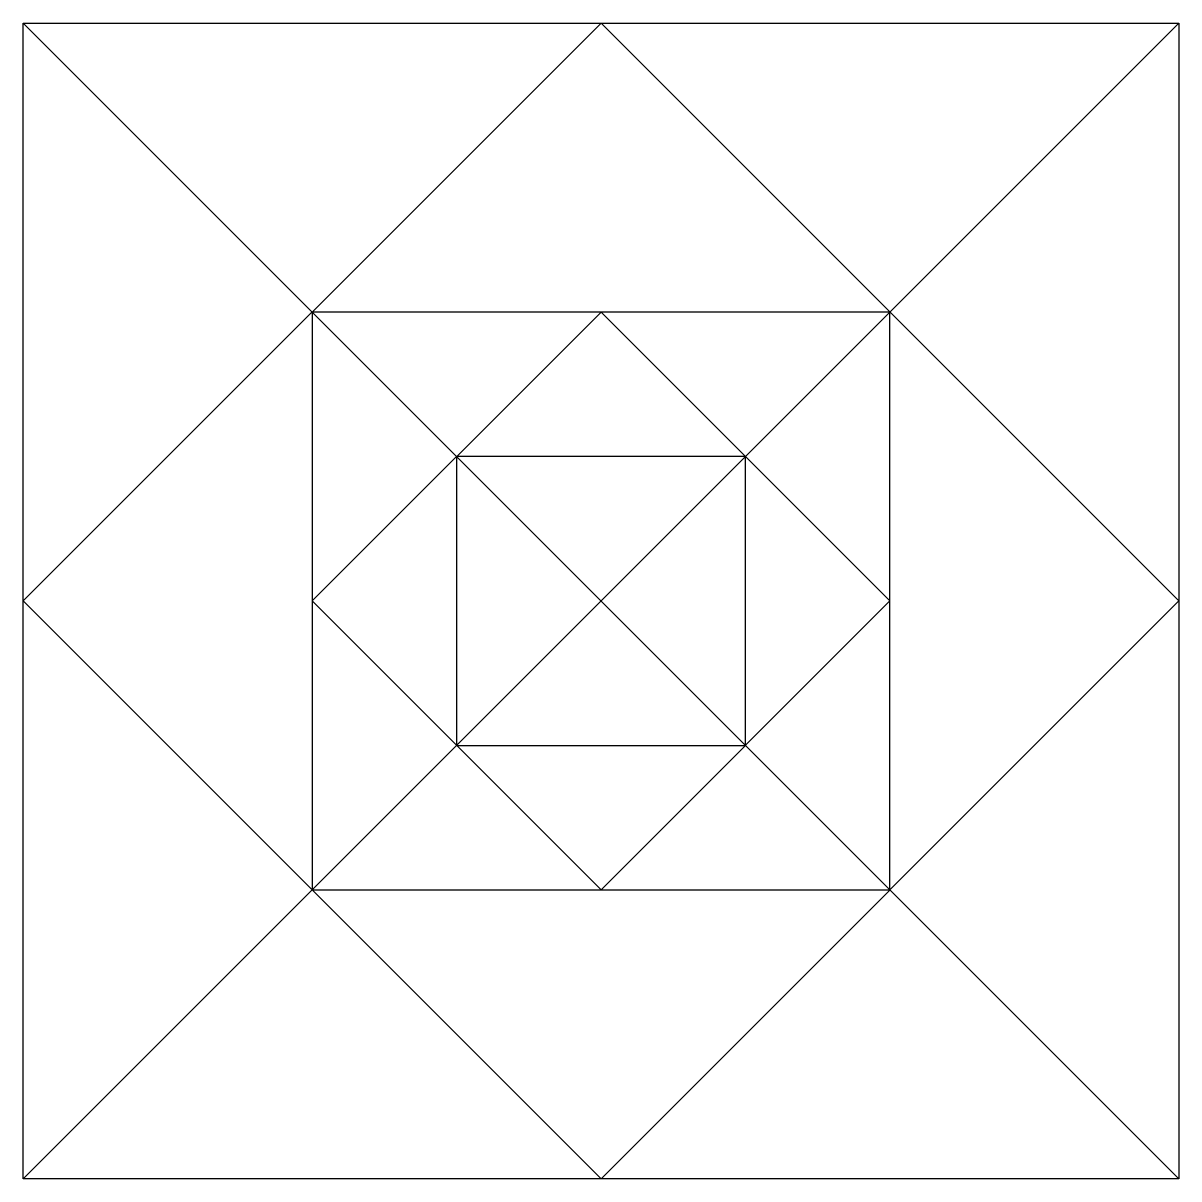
# Model space of a CAD drawing. Header units: millimetres. Extents: x 1423 to 2923, y 507 to 2007.
import ezdxf

# ---------------------------------------------------------------- set-up
doc = ezdxf.new("R2010")
doc.units = ezdxf.units.MM

msp = doc.modelspace()

# ---------------------------------------------------------------- linework, layer by layer
for p, q in [((1423, 2007.1), (2923, 2007.1)), ((1423, 507.1), (1423, 2007.1)), ((1423, 507.1), (2923, 2007.1)), ((1423, 2007.1), (2923, 507.1)), ((2173, 2007.1), (1423, 1257.1)), ((2923, 1257.1), (2173, 2007.1)), ((2923, 2007.1), (2923, 507.1)), ((1798, 1632.1), (1798, 882.1)), ((2548, 1632.1), (1798, 1632.1)), ((2173, 1632.1), (1798, 1257.1)), ((2548, 1257.1), (2173, 1632.1)), ((2548, 882.1), (2548, 1632.1)), ((1985.5, 1444.6), (1985.5, 1069.6)), ((2360.5, 1444.6), (1985.5, 1444.6)), ((2360.5, 1069.6), (2360.5, 1444.6)), ((1423, 1257.1), (2173, 507.1)), ((1798, 1257.1), (2173, 882.1)), ((2173, 507.1), (2923, 1257.1)), ((2173, 882.1), (2548, 1257.1)), ((1985.5, 1069.6), (2360.5, 1069.6)), ((1798, 882.1), (2548, 882.1)), ((2923, 507.1), (1423, 507.1)), ((1423, 507.1), (1423, 507.1)), ((1423, 507.1), (1423, 507.1))]:
    msp.add_line(p, q)

doc.saveas('drawing.dxf')
